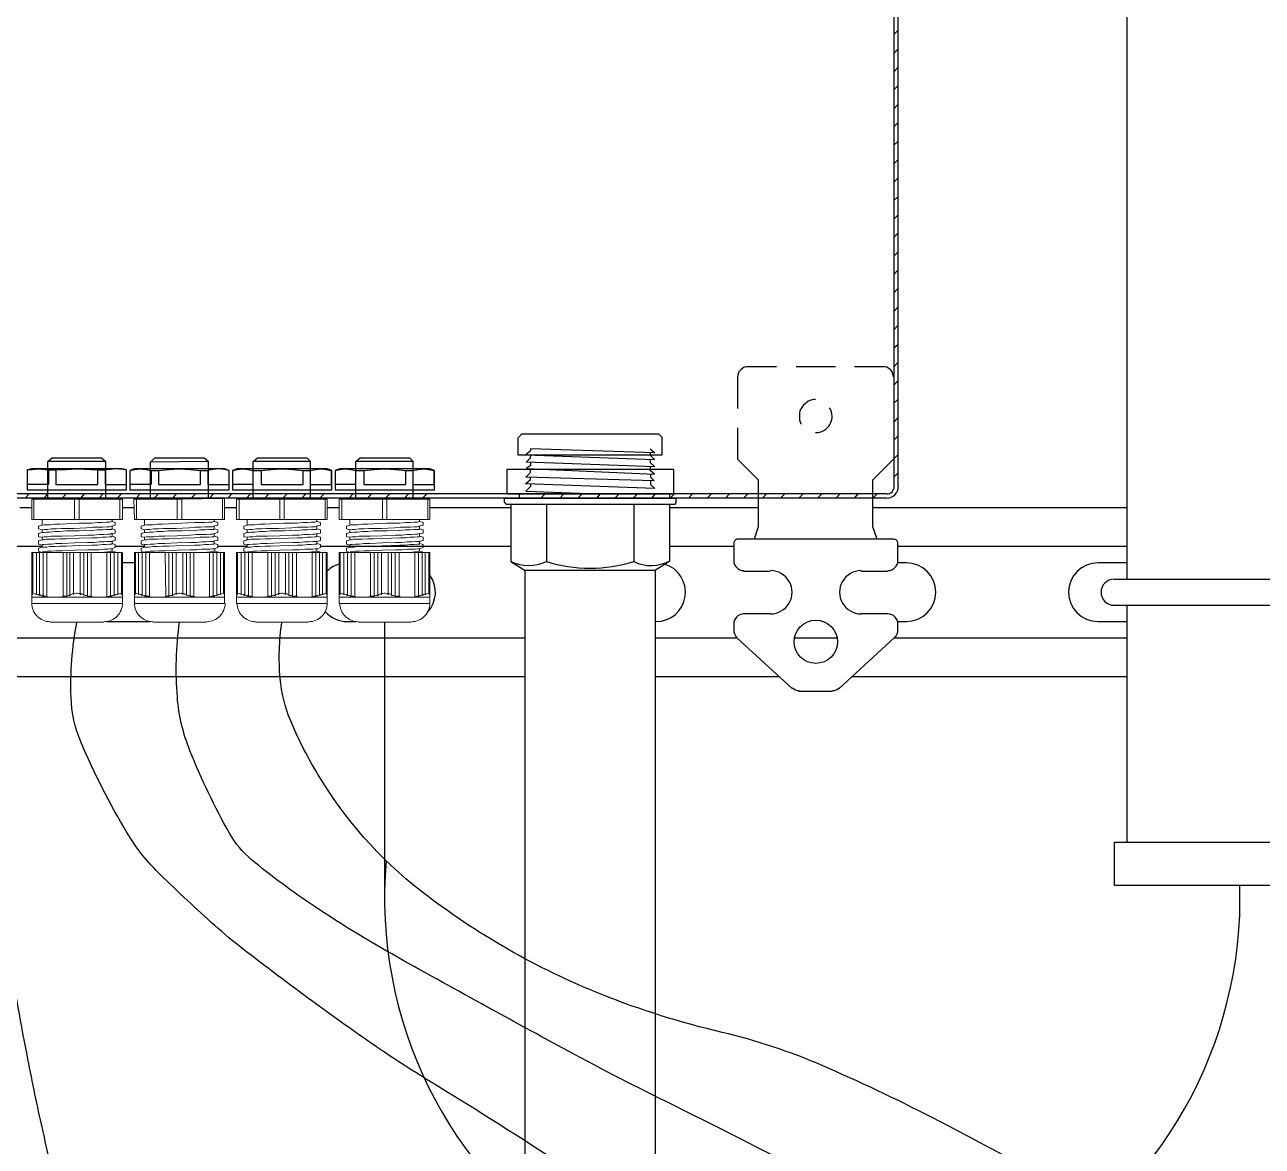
# Model space of a CAD drawing. Header units: feet. Extents: x -4 to 2246, y -9 to 1440.
# Drawn here: x 2197.741 to 2199.296, y 1385.24 to 1386.648 of the extents above; entities that cross this region are included whole.
import ezdxf

# ---------------------------------------------------------------- set-up
doc = ezdxf.new("R2010")
doc.units = ezdxf.units.FT
doc.header["$MEASUREMENT"] = 0
for name, color, linetype in [('E-CABL-24V', 1, '24V'), ('E-COND-PVC', 4, 'Continuous'), ('E-COND-RGS', 4, 'Continuous'), ('E-DETL', 7, 'Continuous'), ('E-EQPM-CAB', 5, 'Continuous'), ('E-EQPM-HRDW', 230, 'Continuous')]:
    doc.layers.add(name, color=color, linetype=linetype)
doc.styles.get("Standard").update_dxf_attribs({"font": 'arial.ttf'})
doc.linetypes.add('24V', pattern='A,1,-0.2,["24V",Standard,S=0.1,R=0,X=-0.125,Y=-0.05],-0.2', length=1.4)

msp = doc.modelspace()

# ---------------------------------------------------------------- linework, layer by layer
at = {"layer": 'E-CABL-24V'}
for points in [[(2197.87664, 1383.985669, 0.00228532), (2197.882949, 1384.165607, 0.00406877), (2197.885209, 1384.266712, 0.00058393), (2197.888674, 1384.532516, 0.00610132), (2197.888666, 1384.557958, 0.02865527), (2197.882157, 1384.651007, 0.01801068), (2197.858065, 1384.797368, 0.01893845), (2197.829721, 1384.914701, -0.02402838), (2197.808318, 1385.007421, -0.01026701), (2197.793432, 1385.100685, 0.01293568), (2197.781221, 1385.174649, 0.00826572), (2197.763011, 1385.261788, -0.00679718), (2197.7448, 1385.348926, -0.00639967), (2197.721149, 1385.479181, -0.01479183), (2197.713312, 1385.535929, -0.00636851), (2197.711055, 1385.559625, 0.00131608), (2197.701298, 1385.67439, 0.00454663), (2197.692773, 1385.762421, 0.00294887), (2197.677595, 1385.897934)], [(2198.822732, 1383.985669, 0.00902614), (2198.833391, 1384.179584, 0.01333909), (2198.834729, 1384.311005, 0.00458034), (2198.829329, 1384.52143, 0.00874265), (2198.823564, 1384.631566, 0.0804717), (2198.767952, 1384.868672, 0.10651907), (2198.663072, 1385.020921, 0.02262789), (2198.539549, 1385.127112, 0.02203508), (2198.403486, 1385.22441, 0.00725151), (2198.251357, 1385.320257, -0.01438425), (2198.17535, 1385.369673, -0.00703619), (2198.101691, 1385.422183, -0.00591788), (2198.015761, 1385.486863, -0.01867445), (2197.97953, 1385.517034, -0.0094372), (2197.911322, 1385.580656, -0.06552537), (2197.869251, 1385.633713, -0.03456221), (2197.811237, 1385.747787, -0.09235112), (2197.798985, 1385.803304, -0.05501749), (2197.806278, 1385.897934)], [(2199.150838, 1383.985669, 0.00843453), (2199.160211, 1384.167628, 0.01268049), (2199.16133, 1384.288826, 0.00467338), (2199.156061, 1384.495671, 0.00849255), (2199.150165, 1384.609386, 0.0807234), (2199.098598, 1384.829743, 0.09102066), (2198.989673, 1384.998742, 0.03799067), (2198.857306, 1385.119796, 0.04497931), (2198.730087, 1385.202231, 0.00665601), (2198.545974, 1385.296156, -0.00941662), (2198.416199, 1385.363267, -0.00158147), (2198.328446, 1385.411122, -0.0012326), (2198.216202, 1385.473154, -0.01981023), (2198.104475, 1385.541188, -0.02628995), (2198.025338, 1385.600004, -0.09172647), (2197.998603, 1385.631995, -0.03272253), (2197.948371, 1385.736575, -0.07550586), (2197.932558, 1385.803618, -0.05497469), (2197.935287, 1385.897934)], [(2199.477439, 1383.985669, 0.0084246), (2199.486652, 1384.155568, 0.01290501), (2199.487931, 1384.266646, 0.00513104), (2199.482958, 1384.469165, 0.00879406), (2199.476766, 1384.587207, 0.08041995), (2199.424978, 1384.807906, 0.09102066), (2199.316274, 1384.976563, 0.03799067), (2199.198649, 1385.084135, 0.03533871), (2199.056688, 1385.180051, 0.012382), (2198.880363, 1385.2761, 0.016343), (2198.7428, 1385.341088, 0.04464278), (2198.617048, 1385.382681, -0.03729221), (2198.465885, 1385.43023, -0.0703569), (2198.239009, 1385.560066, -0.09380425), (2198.108722, 1385.70758, -0.01642704), (2198.089368, 1385.742711, -0.01916969), (2198.074964, 1385.773922, -0.07655166), (2198.061756, 1385.82761, -0.06002093), (2198.06397, 1385.897934)]]:
    msp.add_lwpolyline(points, format="xyb", dxfattribs=at)
msp.add_lwpolyline([(2198.19298, 1385.897934), (2198.19298, 1385.551395)], dxfattribs=at)
msp.add_arc((2198.730447, 1385.551395), 0.537467, 174.995539, 1.691058, dxfattribs=at)
at = {"layer": 'E-COND-PVC', "color": 111}
for points in [[(2198.369144, 1385.963245), (2198.369144, 1383.328344)], [(2198.532854, 1385.963254), (2198.532854, 1383.328344)]]:
    msp.add_lwpolyline(points, dxfattribs=at)
at = {"layer": 'E-COND-RGS'}
for points in [[(2199.125983, 1385.951961), (2199.125983, 1389.250553)], [(2199.125983, 1385.621518), (2199.125983, 1385.919218)]]:
    msp.add_lwpolyline(points, dxfattribs=at)
msp.add_lwpolyline([(2199.110267, 1385.621518), (2199.436378, 1385.621518), (2199.436378, 1385.567256), (2199.110267, 1385.567256)], close=True, dxfattribs=at)
at = {"layer": 'E-DETL', "ltscale": 0.05}
for points in [[(2198.541437, 1386.107602), (2198.360981, 1386.107602), (2198.360981, 1386.129573), (2198.365296, 1386.134644), (2198.537319, 1386.134644), (2198.541211, 1386.130262), (2198.541437, 1386.107602)], [(2198.526857, 1386.115866), (2198.532724, 1386.11066), (2198.376234, 1386.115612), (2198.376155, 1386.113126), (2198.370491, 1386.108279), (2198.532223, 1386.102493), (2198.527083, 1386.107373), (2198.527193, 1386.110835)], [(2198.526901, 1386.102683), (2198.526826, 1386.098705), (2198.532544, 1386.093183), (2198.370685, 1386.098854), (2198.376447, 1386.104288), (2198.376582, 1386.108061)], [(2198.376252, 1386.098659), (2198.376156, 1386.094834), (2198.371335, 1386.090847), (2198.532209, 1386.083941), (2198.526768, 1386.088505), (2198.526938, 1386.09338)], [(2198.556553, 1386.059126), (2198.556553, 1386.089785), (2198.346705, 1386.089785), (2198.346705, 1386.059033), (2198.556553, 1386.059126)], [(2198.527072, 1386.075679), (2198.527069, 1386.070767), (2198.532551, 1386.066084), (2198.370232, 1386.071862), (2198.376123, 1386.077135), (2198.37621, 1386.080105)], [(2198.527119, 1386.084159), (2198.52709, 1386.080037), (2198.531859, 1386.075538), (2198.370371, 1386.080277), (2198.376174, 1386.086162), (2198.376178, 1386.090639)], [(2198.376301, 1386.071646), (2198.376302, 1386.068203), (2198.370309, 1386.062498), (2198.460845, 1386.059083)], [(2198.345584, 1386.046024), (2198.343782, 1386.04859), (2198.343782, 1386.053442)], [(2198.559496, 1386.053416), (2198.343782, 1386.053416)], [(2198.345584, 1386.046024), (2198.557916, 1386.046024)], [(2198.351431, 1386.046024), (2198.351431, 1385.974135)], [(2198.361922, 1386.05904), (2198.361921, 1386.05344)], [(2198.396247, 1386.046024), (2198.396247, 1385.974218)], [(2198.505986, 1386.046024), (2198.505986, 1385.974173)], [(2198.532359, 1385.962941), (2198.551253, 1385.974909), (2198.551253, 1386.046024)], [(2198.55118, 1386.059132), (2198.551179, 1386.053417)], [(2198.557916, 1386.046024), (2198.559495, 1386.047929), (2198.559496, 1386.053416)], [(2198.351431, 1385.974135), (2198.369639, 1385.962941)]]:
    msp.add_lwpolyline(points, dxfattribs=at)
at = {"layer": 'E-DETL'}
msp.add_lwpolyline([(2198.532359, 1385.962941), (2198.369639, 1385.962941)], dxfattribs=at)
at = {"layer": 'E-DETL', "ltscale": 0.05}
for centre, radius, start, end in [((2198.37375, 1386.02243), 0.053202, 245.196565, 295.015158), ((2198.451189, 1386.150079), 0.184243, 252.650406, 287.302669), ((2198.527898, 1386.01895), 0.049851, 243.925719, 297.937642)]:
    msp.add_arc(centre, radius, start, end, dxfattribs=at)
at = {"layer": 'E-EQPM-CAB', "lineweight": 25}
msp.add_line((2198.83279, 1386.002059), (2198.636328, 1386.002059), dxfattribs=at)
for points in [[(2198.83279, 1389.133658), (2198.83279, 1386.068201)], [(2198.838029, 1389.133658), (2198.838029, 1386.068201)], [(2198.83279, 1386.635975), (2198.838029, 1386.641214)], [(2198.83279, 1386.6124), (2198.838029, 1386.617639)], [(2198.83279, 1386.589479), (2198.838029, 1386.594718)], [(2198.83279, 1386.566559), (2198.838029, 1386.571798)], [(2198.83279, 1386.542984), (2198.838029, 1386.548222)], [(2198.83279, 1386.520063), (2198.838029, 1386.525302)], [(2198.83279, 1386.497142), (2198.838029, 1386.501727)], [(2198.83279, 1386.473567), (2198.838029, 1386.478806)], [(2198.83279, 1386.450647), (2198.838029, 1386.455886)], [(2198.83279, 1386.427726), (2198.838029, 1386.43231)], [(2198.83279, 1386.404151), (2198.838029, 1386.40939)], [(2198.83279, 1386.38123), (2198.838029, 1386.386469)], [(2198.83279, 1386.357655), (2198.838029, 1386.362894)], [(2198.83279, 1386.334734), (2198.838029, 1386.339973)], [(2198.83279, 1386.311814), (2198.838029, 1386.317053)], [(2198.83279, 1386.288238), (2198.838029, 1386.293477)], [(2198.83279, 1386.265318), (2198.838029, 1386.270557)], [(2198.83279, 1386.242397), (2198.838029, 1386.246981)], [(2198.685444, 1386.218822), (2198.647461, 1386.218822), (2198.644841, 1386.218167), (2198.640912, 1386.215547), (2198.639602, 1386.214238), (2198.638293, 1386.212273), (2198.636983, 1386.208344), (2198.636328, 1386.205724), (2198.636328, 1386.166432)], [(2198.759444, 1386.218822), (2198.710329, 1386.218822)], [(2198.83279, 1386.205724), (2198.832135, 1386.208344), (2198.830825, 1386.212273), (2198.829515, 1386.214238), (2198.828206, 1386.215547), (2198.824276, 1386.218167), (2198.821657, 1386.218822), (2198.783674, 1386.218822)], [(2198.83279, 1386.218822), (2198.838029, 1386.224061)], [(2198.83279, 1386.195901), (2198.838029, 1386.20114)], [(2198.734559, 1386.177565), (2198.732594, 1386.177565), (2198.728665, 1386.17691), (2198.725391, 1386.1756), (2198.718842, 1386.170361), (2198.714913, 1386.163812), (2198.714258, 1386.159883), (2198.714258, 1386.152025), (2198.715568, 1386.148096), (2198.716877, 1386.146786)], [(2198.83279, 1386.172981), (2198.838029, 1386.177565)], [(2198.83279, 1386.149405), (2198.838029, 1386.154644)], [(2198.636328, 1386.142202), (2198.636328, 1386.102909), (2198.662523, 1386.076714)], [(2198.83279, 1386.126485), (2198.838029, 1386.131724)], [(2198.806595, 1386.076714), (2198.838029, 1386.108148)], [(2197.769932, 1386.053794), (2197.769932, 1386.099635)], [(2197.842623, 1386.053794), (2197.842623, 1386.099635)], [(2197.898942, 1386.053794), (2197.898942, 1386.09898)], [(2197.971633, 1386.053794), (2197.971633, 1386.099635)], [(2198.027952, 1386.053794), (2198.027952, 1386.099635)], [(2198.099988, 1386.053794), (2198.099988, 1386.099635)], [(2198.156962, 1386.053794), (2198.156962, 1386.099635)], [(2198.228998, 1386.053794), (2198.228998, 1386.099635)], [(2197.862924, 1386.090467), (2197.749631, 1386.090467), (2197.743737, 1386.089157), (2197.743737, 1386.064272), (2197.868818, 1386.064272), (2197.868818, 1386.089157), (2197.862924, 1386.090467)], [(2197.743737, 1386.089157), (2197.750286, 1386.089812), (2197.75749, 1386.090467), (2197.770587, 1386.089157), (2197.779755, 1386.089157), (2197.779755, 1386.070821), (2197.8328, 1386.070821), (2197.8328, 1386.089157), (2197.841968, 1386.089157), (2197.841968, 1386.070821), (2197.868818, 1386.070821)], [(2197.770587, 1386.089157), (2197.770587, 1386.070821), (2197.743737, 1386.070821)], [(2197.779755, 1386.089157), (2197.792853, 1386.089812), (2197.806605, 1386.090467), (2197.8328, 1386.089157)], [(2197.868818, 1386.089157), (2197.85572, 1386.090467), (2197.848517, 1386.089812), (2197.841968, 1386.089157)], [(2197.991934, 1386.090467), (2197.878641, 1386.090467), (2197.872747, 1386.088502), (2197.872747, 1386.064272), (2197.997828, 1386.064272), (2197.997828, 1386.088502), (2197.991934, 1386.090467)], [(2197.872747, 1386.088502), (2197.879296, 1386.089812), (2197.885845, 1386.090467), (2197.893048, 1386.089812), (2197.899597, 1386.088502), (2197.908765, 1386.088502), (2197.908765, 1386.070821), (2197.96181, 1386.070821), (2197.96181, 1386.088502), (2197.970978, 1386.088502), (2197.970978, 1386.070821), (2197.997828, 1386.070821)], [(2197.899597, 1386.088502), (2197.899597, 1386.070821), (2197.872747, 1386.070821)], [(2197.908765, 1386.088502), (2197.921863, 1386.089812), (2197.93496, 1386.090467), (2197.948712, 1386.089812), (2197.96181, 1386.088502)], [(2197.997828, 1386.088502), (2197.991279, 1386.089812), (2197.984075, 1386.090467), (2197.977527, 1386.089812), (2197.970978, 1386.088502)], [(2198.120944, 1386.090467), (2198.007651, 1386.090467), (2198.001757, 1386.088502), (2198.001757, 1386.064272), (2198.126838, 1386.064272), (2198.126838, 1386.088502), (2198.120944, 1386.090467)], [(2198.001757, 1386.088502), (2198.008306, 1386.089812), (2198.014854, 1386.090467), (2198.021403, 1386.089812), (2198.027952, 1386.088502), (2198.037775, 1386.088502), (2198.037775, 1386.070821), (2198.09082, 1386.070821), (2198.09082, 1386.088502), (2198.099988, 1386.088502)], [(2198.037775, 1386.088502), (2198.050872, 1386.089812), (2198.06397, 1386.090467), (2198.077722, 1386.089812), (2198.09082, 1386.088502)], [(2198.099988, 1386.088502), (2198.106536, 1386.089812), (2198.113085, 1386.090467), (2198.119634, 1386.089812), (2198.126183, 1386.088502)], [(2198.099988, 1386.070821), (2198.126183, 1386.070821), (2198.126183, 1386.088502), (2198.126838, 1386.088502)], [(2198.249953, 1386.090467), (2198.136661, 1386.090467), (2198.130767, 1386.088502), (2198.130767, 1386.064272), (2198.255847, 1386.064272), (2198.255847, 1386.088502), (2198.249953, 1386.090467)], [(2198.130767, 1386.088502), (2198.137315, 1386.089812), (2198.143864, 1386.090467), (2198.150413, 1386.089812), (2198.156962, 1386.088502), (2198.166785, 1386.088502), (2198.166785, 1386.070821), (2198.219829, 1386.070821), (2198.219829, 1386.088502), (2198.228998, 1386.088502)], [(2198.166785, 1386.088502), (2198.179882, 1386.089812), (2198.19298, 1386.090467), (2198.206732, 1386.089812), (2198.219829, 1386.088502)], [(2198.228998, 1386.088502), (2198.235546, 1386.089812), (2198.242095, 1386.090467), (2198.248644, 1386.089812), (2198.255192, 1386.088502)], [(2198.228998, 1386.070821), (2198.255192, 1386.070821), (2198.255192, 1386.088502), (2198.255847, 1386.088502)], [(2198.662523, 1386.076714), (2198.662523, 1386.017776), (2198.657284, 1386.002059)], [(2198.811834, 1386.002059), (2198.806595, 1386.017776), (2198.806595, 1386.076714)], [(2198.83279, 1386.079989), (2198.838029, 1386.085228)], [(2198.027952, 1386.070821), (2198.001757, 1386.070821)], [(2198.156962, 1386.070821), (2198.130767, 1386.070821)], [(2198.823622, 1386.059033), (2196.274204, 1386.059033)], [(2198.823622, 1386.053794), (2196.274204, 1386.053794)], [(2197.741118, 1386.053794), (2197.746357, 1386.059033)], [(2197.764693, 1386.053794), (2197.769932, 1386.059033)], [(2197.787614, 1386.053794), (2197.792853, 1386.059033)], [(2197.811189, 1386.053794), (2197.815773, 1386.059033)], [(2197.83411, 1386.053794), (2197.839349, 1386.059033)], [(2197.85703, 1386.053794), (2197.862269, 1386.059033)], [(2197.880606, 1386.053794), (2197.885845, 1386.059033)], [(2197.903526, 1386.053794), (2197.908765, 1386.059033)], [(2197.926447, 1386.053794), (2197.931686, 1386.059033)], [(2197.950022, 1386.053794), (2197.955261, 1386.059033)], [(2197.972943, 1386.053794), (2197.978182, 1386.059033)], [(2197.995863, 1386.053794), (2198.001102, 1386.059033)], [(2198.019438, 1386.053794), (2198.024677, 1386.059033)], [(2198.042359, 1386.053794), (2198.047598, 1386.059033)], [(2198.06528, 1386.053794), (2198.070519, 1386.059033)], [(2198.088855, 1386.053794), (2198.094094, 1386.059033)], [(2198.111775, 1386.053794), (2198.117014, 1386.059033)], [(2198.148448, 1386.053794), (2198.153687, 1386.059033)], [(2198.171369, 1386.053794), (2198.176608, 1386.059033)], [(2198.194289, 1386.053794), (2198.199528, 1386.059033)], [(2198.217865, 1386.053794), (2198.223104, 1386.059033)], [(2198.240785, 1386.053794), (2198.246024, 1386.059033)], [(2198.389441, 1386.053794), (2198.39468, 1386.059033)], [(2198.413017, 1386.053794), (2198.418256, 1386.059033)], [(2198.435937, 1386.053794), (2198.441176, 1386.059033)], [(2198.459513, 1386.053794), (2198.464097, 1386.059033)], [(2198.482433, 1386.053794), (2198.487672, 1386.059033)], [(2198.505354, 1386.053794), (2198.510593, 1386.059033)], [(2198.528929, 1386.053794), (2198.533513, 1386.059033)], [(2198.55185, 1386.053794), (2198.557089, 1386.059033)], [(2198.57477, 1386.053794), (2198.580009, 1386.059033)], [(2198.598346, 1386.053794), (2198.603584, 1386.059033)], [(2198.621266, 1386.053794), (2198.626505, 1386.059033)], [(2198.644187, 1386.053794), (2198.649426, 1386.059033)], [(2198.667762, 1386.053794), (2198.673001, 1386.059033)], [(2198.690682, 1386.053794), (2198.695921, 1386.059033)], [(2198.713603, 1386.053794), (2198.718842, 1386.059033)], [(2198.737178, 1386.053794), (2198.742417, 1386.059033)], [(2198.760099, 1386.053794), (2198.765338, 1386.059033)], [(2198.783674, 1386.053794), (2198.788258, 1386.059033)], [(2198.806595, 1386.053794), (2198.811834, 1386.059033)], [(2198.631744, 1385.99682), (2198.631744, 1385.975209)], [(2198.838029, 1385.975209), (2198.838029, 1385.99682)], [(2198.644187, 1385.962112), (2198.677585, 1385.962112)], [(2198.791533, 1385.962112), (2198.824931, 1385.962112)], [(2198.677585, 1385.908412), (2198.644187, 1385.908412)], [(2198.824931, 1385.908412), (2198.791533, 1385.908412)], [(2198.631744, 1385.895315), (2198.631744, 1385.888111)], [(2198.838029, 1385.888111), (2198.838029, 1385.895315)], [(2198.635673, 1385.878288), (2198.70509, 1385.814766)], [(2198.764028, 1385.814766), (2198.833445, 1385.878288)], [(2198.713603, 1385.811491), (2198.755515, 1385.811491)]]:
    msp.add_lwpolyline(points, dxfattribs=at)
for points in [[(2197.842623, 1386.099635), (2197.769932, 1386.099635), (2197.775171, 1386.104219), (2197.837384, 1386.104219)], [(2197.971633, 1386.099635), (2197.898942, 1386.09898), (2197.904181, 1386.104219), (2197.966394, 1386.104219)], [(2198.099988, 1386.099635), (2198.027952, 1386.099635), (2198.033191, 1386.104219), (2198.095404, 1386.104219)], [(2198.228998, 1386.099635), (2198.156962, 1386.099635), (2198.162201, 1386.104219), (2198.224413, 1386.104219)]]:
    msp.add_lwpolyline(points, close=True, dxfattribs=at)
at = {"layer": 'E-EQPM-CAB', "lineweight": 0}
for points in [[(2197.863579, 1386.052484), (2197.749631, 1386.052484), (2197.749631, 1386.026944), (2197.863579, 1386.026944)], [(2197.860305, 1386.053794), (2197.752251, 1386.053794)], [(2197.752251, 1386.052484), (2197.752251, 1386.026944)], [(2197.803331, 1386.026944), (2197.803331, 1386.052484)], [(2197.809224, 1386.052484), (2197.809224, 1386.026944)], [(2197.860305, 1386.052484), (2197.860305, 1386.026944)], [(2197.863579, 1386.052484), (2197.863579, 1386.026944)], [(2197.938234, 1386.052484), (2197.877986, 1386.052484), (2197.878641, 1386.026944), (2197.991934, 1386.026944)], [(2197.989314, 1386.053794), (2197.88126, 1386.053794)], [(2197.88126, 1386.052484), (2197.88126, 1386.026944)], [(2197.93234, 1386.026944), (2197.93234, 1386.052484)], [(2197.938234, 1386.052484), (2197.989314, 1386.053139), (2197.989314, 1386.026944)], [(2197.938234, 1386.052484), (2197.938234, 1386.026944)], [(2197.989314, 1386.053139), (2197.991934, 1386.053139), (2197.991934, 1386.026944)], [(2198.120944, 1386.052484), (2198.006996, 1386.052484), (2198.006996, 1386.026944), (2198.120944, 1386.026944)], [(2198.118324, 1386.053794), (2198.01027, 1386.053794)], [(2198.01027, 1386.052484), (2198.01027, 1386.026944)], [(2198.06135, 1386.026944), (2198.06135, 1386.052484)], [(2198.066589, 1386.052484), (2198.066589, 1386.026944)], [(2198.118324, 1386.052484), (2198.118324, 1386.026944)], [(2198.120944, 1386.052484), (2198.120944, 1386.026944)], [(2198.249953, 1386.052484), (2198.136006, 1386.052484), (2198.136006, 1386.026944), (2198.249953, 1386.026944)], [(2198.247334, 1386.053794), (2198.13928, 1386.053794)], [(2198.13928, 1386.052484), (2198.13928, 1386.026944)], [(2198.19036, 1386.026944), (2198.19036, 1386.052484)], [(2198.195599, 1386.052484), (2198.195599, 1386.026944)], [(2198.247334, 1386.052484), (2198.247334, 1386.026944)], [(2198.249953, 1386.052484), (2198.249953, 1386.026944)], [(2197.762729, 1386.026944), (2197.762729, 1386.019741), (2197.758144, 1386.018431), (2197.758144, 1386.015157), (2197.762729, 1386.013847), (2197.762729, 1386.010572), (2197.764693, 1386.010572), (2197.767968, 1386.011227), (2197.772552, 1386.011227), (2197.778445, 1386.011882), (2197.784994, 1386.011882), (2197.792853, 1386.012537), (2197.809224, 1386.012537), (2197.824941, 1386.013192), (2197.832145, 1386.013847), (2197.838694, 1386.013847), (2197.843278, 1386.014502), (2197.849827, 1386.014502), (2197.850481, 1386.015157)], [(2197.762729, 1386.019741), (2197.764693, 1386.020395), (2197.772552, 1386.020395), (2197.778445, 1386.02105), (2197.784994, 1386.02105), (2197.792853, 1386.021705), (2197.809224, 1386.02236), (2197.824941, 1386.02236), (2197.832145, 1386.023015), (2197.838694, 1386.023015), (2197.843278, 1386.02367), (2197.847207, 1386.02367), (2197.849827, 1386.024325), (2197.850481, 1386.024325), (2197.850481, 1386.026944)], [(2197.762729, 1386.013847), (2197.763383, 1386.013847), (2197.765348, 1386.014502), (2197.769277, 1386.014502), (2197.773861, 1386.015157), (2197.779755, 1386.015157), (2197.786959, 1386.015811), (2197.802676, 1386.015811), (2197.818393, 1386.016466), (2197.826251, 1386.017121), (2197.838694, 1386.017121), (2197.843933, 1386.017776), (2197.847207, 1386.017776), (2197.849827, 1386.018431), (2197.854411, 1386.019741), (2197.854411, 1386.023015), (2197.853101, 1386.02367), (2197.850481, 1386.024325)], [(2197.762729, 1386.004679), (2197.763383, 1386.004679), (2197.765348, 1386.005333), (2197.769277, 1386.005333), (2197.774516, 1386.005988), (2197.787614, 1386.005988), (2197.803331, 1386.006643), (2197.819702, 1386.007298), (2197.827561, 1386.007298), (2197.83411, 1386.007953), (2197.840003, 1386.007953), (2197.845242, 1386.008608), (2197.848517, 1386.008608), (2197.849827, 1386.009263), (2197.854411, 1386.009918), (2197.854411, 1386.013847), (2197.850481, 1386.015157), (2197.850481, 1386.018431)], [(2197.978836, 1386.026944), (2197.978836, 1386.024325), (2197.978182, 1386.024325), (2197.976217, 1386.02367), (2197.972288, 1386.02367), (2197.967049, 1386.023015), (2197.953951, 1386.023015), (2197.938234, 1386.02236), (2197.921863, 1386.021705), (2197.914004, 1386.02105), (2197.907455, 1386.02105), (2197.901561, 1386.020395), (2197.893703, 1386.020395), (2197.891738, 1386.019741), (2197.887154, 1386.018431), (2197.887154, 1386.015157), (2197.891084, 1386.013847), (2197.891084, 1386.010572)], [(2197.978836, 1386.015157), (2197.978182, 1386.014502), (2197.972288, 1386.014502), (2197.967049, 1386.013847), (2197.961155, 1386.013847), (2197.953951, 1386.013192), (2197.938234, 1386.012537), (2197.921863, 1386.012537), (2197.914004, 1386.011882), (2197.907455, 1386.011882), (2197.901561, 1386.011227), (2197.896977, 1386.011227), (2197.893703, 1386.010572), (2197.891738, 1386.010572), (2197.887154, 1386.009263), (2197.887154, 1386.005333), (2197.891084, 1386.004679), (2197.891084, 1386.001404)], [(2197.891084, 1386.026944), (2197.891084, 1386.019741)], [(2197.891084, 1386.013847), (2197.891738, 1386.013847), (2197.894358, 1386.014502), (2197.897632, 1386.014502), (2197.902871, 1386.015157), (2197.908765, 1386.015157), (2197.915314, 1386.015811), (2197.931031, 1386.015811), (2197.947403, 1386.016466), (2197.954606, 1386.017121), (2197.96181, 1386.017121), (2197.967704, 1386.017776), (2197.976217, 1386.017776), (2197.978182, 1386.018431), (2197.98342, 1386.019741), (2197.98342, 1386.023015), (2197.982111, 1386.02367), (2197.978836, 1386.024325)], [(2197.978836, 1386.009263), (2197.98342, 1386.010572), (2197.98342, 1386.013847), (2197.978836, 1386.015157), (2197.978836, 1386.018431)], [(2198.107846, 1386.026944), (2198.107846, 1386.024325), (2198.107191, 1386.024325), (2198.105227, 1386.02367), (2198.101297, 1386.02367), (2198.096059, 1386.023015), (2198.090165, 1386.023015), (2198.082961, 1386.02236), (2198.066589, 1386.02236), (2198.050217, 1386.021705), (2198.043014, 1386.02105), (2198.03581, 1386.02105), (2198.029916, 1386.020395), (2198.022058, 1386.020395), (2198.020748, 1386.019741), (2198.016164, 1386.018431), (2198.016164, 1386.015157), (2198.020093, 1386.013847), (2198.020093, 1386.010572)], [(2198.107846, 1386.015157), (2198.107191, 1386.014502), (2198.101297, 1386.014502), (2198.096059, 1386.013847), (2198.090165, 1386.013847), (2198.082961, 1386.013192), (2198.066589, 1386.012537), (2198.050217, 1386.012537), (2198.043014, 1386.011882), (2198.03581, 1386.011882), (2198.029916, 1386.011227), (2198.025332, 1386.011227), (2198.022058, 1386.010572), (2198.020748, 1386.010572), (2198.016164, 1386.009263), (2198.016164, 1386.005333), (2198.020093, 1386.004679), (2198.020093, 1386.001404)], [(2198.020093, 1386.026944), (2198.020093, 1386.019741)], [(2198.020093, 1386.013847), (2198.020748, 1386.013847), (2198.023368, 1386.014502), (2198.026642, 1386.014502), (2198.031881, 1386.015157), (2198.037775, 1386.015157), (2198.044324, 1386.015811), (2198.060041, 1386.015811), (2198.076412, 1386.016466), (2198.083616, 1386.017121), (2198.096713, 1386.017121), (2198.101297, 1386.017776), (2198.105227, 1386.017776), (2198.107191, 1386.018431), (2198.11243, 1386.019741), (2198.11243, 1386.023015), (2198.111121, 1386.02367), (2198.107846, 1386.024325)], [(2198.107846, 1386.009263), (2198.11243, 1386.009918), (2198.11243, 1386.013847), (2198.107846, 1386.015157), (2198.107846, 1386.018431)], [(2198.236856, 1386.026944), (2198.236856, 1386.024325), (2198.236201, 1386.024325), (2198.234237, 1386.02367), (2198.230307, 1386.02367), (2198.225068, 1386.023015), (2198.219174, 1386.023015), (2198.211971, 1386.02236), (2198.195599, 1386.02236), (2198.179227, 1386.021705), (2198.172024, 1386.02105), (2198.16482, 1386.02105), (2198.158926, 1386.020395), (2198.151068, 1386.020395), (2198.149758, 1386.019741), (2198.145174, 1386.018431), (2198.145174, 1386.015157), (2198.149103, 1386.013847), (2198.149103, 1386.010572)], [(2198.236856, 1386.015157), (2198.236201, 1386.014502), (2198.230307, 1386.014502), (2198.225068, 1386.013847), (2198.219174, 1386.013847), (2198.211971, 1386.013192), (2198.195599, 1386.012537), (2198.179227, 1386.012537), (2198.172024, 1386.011882), (2198.16482, 1386.011882), (2198.158926, 1386.011227), (2198.154342, 1386.011227), (2198.151068, 1386.010572), (2198.149758, 1386.010572), (2198.145174, 1386.009263), (2198.145174, 1386.005333), (2198.149103, 1386.004679), (2198.149103, 1386.001404)], [(2198.149103, 1386.026944), (2198.149103, 1386.019741)], [(2198.149103, 1386.013847), (2198.149758, 1386.013847), (2198.152378, 1386.014502), (2198.155652, 1386.014502), (2198.160891, 1386.015157), (2198.166785, 1386.015157), (2198.173333, 1386.015811), (2198.18905, 1386.015811), (2198.205422, 1386.016466), (2198.212626, 1386.017121), (2198.225723, 1386.017121), (2198.230307, 1386.017776), (2198.234237, 1386.017776), (2198.236201, 1386.018431), (2198.24144, 1386.019741), (2198.24144, 1386.023015), (2198.24013, 1386.02367), (2198.236856, 1386.024325)], [(2198.236856, 1386.009263), (2198.24144, 1386.009918), (2198.24144, 1386.013847), (2198.236856, 1386.015157), (2198.236856, 1386.018431)], [(2197.762729, 1386.010572), (2197.758144, 1386.009263), (2197.758144, 1386.005333), (2197.762729, 1386.004679), (2197.762729, 1386.001404), (2197.764693, 1386.001404), (2197.767968, 1386.002059), (2197.778445, 1386.002059), (2197.784994, 1386.002714), (2197.792853, 1386.002714), (2197.809224, 1386.003369), (2197.824941, 1386.004024), (2197.832145, 1386.004024), (2197.838694, 1386.004679), (2197.843278, 1386.004679), (2197.847207, 1386.005333), (2197.849827, 1386.005333), (2197.850481, 1386.005988)], [(2197.762729, 1386.001404), (2197.758144, 1386.000094), (2197.758144, 1385.996165), (2197.762729, 1385.994855)], [(2197.850481, 1385.99682), (2197.854411, 1385.99551), (2197.854411, 1385.991581), (2197.849827, 1385.990271), (2197.847862, 1385.990271), (2197.845242, 1385.989616), (2197.840003, 1385.989616), (2197.83411, 1385.988962), (2197.819702, 1385.988962), (2197.803331, 1385.988307), (2197.787614, 1385.987652), (2197.78041, 1385.987652), (2197.774516, 1385.986997), (2197.769277, 1385.986997), (2197.765348, 1385.986342), (2197.763383, 1385.986342), (2197.762729, 1385.985687), (2197.758144, 1385.986997), (2197.758144, 1385.990926), (2197.762729, 1385.992236), (2197.767968, 1385.992236), (2197.772552, 1385.992891), (2197.778445, 1385.992891), (2197.784994, 1385.993546), (2197.792853, 1385.993546), (2197.809224, 1385.994201), (2197.824941, 1385.994855), (2197.832145, 1385.994855), (2197.838694, 1385.99551), (2197.843278, 1385.99551), (2197.847207, 1385.996165), (2197.850481, 1385.996165), (2197.850481, 1386.000094)], [(2197.762729, 1385.991581), (2197.762729, 1385.99551), (2197.765348, 1385.99551), (2197.769277, 1385.996165), (2197.774516, 1385.996165), (2197.78041, 1385.99682), (2197.787614, 1385.99682), (2197.803331, 1385.997475), (2197.819702, 1385.99813), (2197.827561, 1385.99813), (2197.83411, 1385.998785), (2197.840003, 1385.998785), (2197.844588, 1385.99944), (2197.849827, 1385.99944), (2197.854411, 1386.000749), (2197.854411, 1386.004679), (2197.850481, 1386.005988), (2197.850481, 1386.009263)], [(2197.891084, 1386.004679), (2197.891738, 1386.004679), (2197.894358, 1386.005333), (2197.902871, 1386.005333), (2197.90942, 1386.005988), (2197.916624, 1386.005988), (2197.93234, 1386.006643), (2197.948712, 1386.007298), (2197.956571, 1386.007953), (2197.969013, 1386.007953), (2197.973597, 1386.008608), (2197.976872, 1386.008608), (2197.978836, 1386.009263), (2197.978836, 1386.005988), (2197.98342, 1386.004679), (2197.98342, 1386.000749), (2197.978836, 1386.000094), (2197.978836, 1385.996165), (2197.976217, 1385.996165), (2197.972288, 1385.99551), (2197.967049, 1385.99551), (2197.961155, 1385.994855), (2197.953951, 1385.994855), (2197.938234, 1385.994201), (2197.921863, 1385.993546), (2197.914004, 1385.993546), (2197.907455, 1385.992891), (2197.901561, 1385.992891), (2197.896977, 1385.992236), (2197.891738, 1385.992236), (2197.887154, 1385.990926), (2197.887154, 1385.986997), (2197.891084, 1385.985687)], [(2197.978836, 1386.005988), (2197.978182, 1386.005333), (2197.976217, 1386.005333), (2197.972288, 1386.004679), (2197.961155, 1386.004679), (2197.953951, 1386.004024), (2197.938234, 1386.003369), (2197.921863, 1386.002714), (2197.914004, 1386.002714), (2197.907455, 1386.002059), (2197.896977, 1386.002059), (2197.893703, 1386.001404), (2197.891738, 1386.001404), (2197.887154, 1386.000094), (2197.887154, 1385.996165), (2197.891084, 1385.994855)], [(2197.978836, 1385.99944), (2197.973597, 1385.99944), (2197.969013, 1385.998785), (2197.963119, 1385.998785), (2197.956571, 1385.99813), (2197.948712, 1385.99813), (2197.93234, 1385.997475), (2197.916624, 1385.99682), (2197.90942, 1385.99682), (2197.902871, 1385.996165), (2197.898287, 1385.996165), (2197.894358, 1385.99551), (2197.891084, 1385.99551), (2197.891084, 1385.991581)], [(2198.107846, 1386.005988), (2198.107191, 1386.005333), (2198.105227, 1386.005333), (2198.101297, 1386.004679), (2198.096059, 1386.004679), (2198.090165, 1386.004024), (2198.082961, 1386.004024), (2198.050217, 1386.002714), (2198.043014, 1386.002714), (2198.03581, 1386.002059), (2198.025332, 1386.002059), (2198.022058, 1386.001404), (2198.020748, 1386.001404), (2198.016164, 1386.000094), (2198.016164, 1385.996165), (2198.020093, 1385.994855)], [(2198.107846, 1386.000094), (2198.107846, 1385.996165), (2198.105227, 1385.996165), (2198.101297, 1385.99551), (2198.096059, 1385.99551), (2198.090165, 1385.994855), (2198.082961, 1385.994855), (2198.050217, 1385.993546), (2198.043014, 1385.993546), (2198.03581, 1385.992891), (2198.029916, 1385.992891), (2198.025332, 1385.992236), (2198.020748, 1385.992236), (2198.016164, 1385.990926), (2198.016164, 1385.986997), (2198.020093, 1385.985687), (2198.020748, 1385.986342), (2198.023368, 1385.986342), (2198.027297, 1385.986997), (2198.031881, 1385.986997), (2198.03843, 1385.987652), (2198.045633, 1385.987652), (2198.06135, 1385.988307), (2198.077722, 1385.988962), (2198.085581, 1385.988962), (2198.092129, 1385.989616), (2198.102607, 1385.989616), (2198.105882, 1385.990271), (2198.107846, 1385.990271)], [(2198.020093, 1385.991581), (2198.020093, 1385.99551), (2198.023368, 1385.99551), (2198.027297, 1385.996165), (2198.031881, 1385.996165), (2198.03843, 1385.99682), (2198.045633, 1385.99682), (2198.06135, 1385.997475), (2198.077722, 1385.99813), (2198.085581, 1385.99813), (2198.092129, 1385.998785), (2198.098023, 1385.998785), (2198.102607, 1385.99944), (2198.107846, 1385.99944), (2198.11243, 1386.000749), (2198.11243, 1386.004679), (2198.107846, 1386.005988), (2198.107846, 1386.009263), (2198.105882, 1386.008608), (2198.102607, 1386.008608), (2198.098023, 1386.007953), (2198.092129, 1386.007953), (2198.085581, 1386.007298), (2198.077722, 1386.007298), (2198.06135, 1386.006643), (2198.045633, 1386.005988), (2198.031881, 1386.005988), (2198.027297, 1386.005333), (2198.023368, 1386.005333), (2198.020748, 1386.004679), (2198.020093, 1386.004679)], [(2198.236856, 1386.005988), (2198.236201, 1386.005333), (2198.234237, 1386.005333), (2198.230307, 1386.004679), (2198.225068, 1386.004679), (2198.219174, 1386.004024), (2198.211971, 1386.004024), (2198.179227, 1386.002714), (2198.172024, 1386.002714), (2198.16482, 1386.002059), (2198.154342, 1386.002059), (2198.151068, 1386.001404), (2198.149758, 1386.001404), (2198.145174, 1386.000094), (2198.145174, 1385.996165), (2198.149103, 1385.994855)], [(2198.236856, 1386.000094), (2198.236856, 1385.996165), (2198.234237, 1385.996165), (2198.230307, 1385.99551), (2198.225068, 1385.99551), (2198.219174, 1385.994855), (2198.211971, 1385.994855), (2198.179227, 1385.993546), (2198.172024, 1385.993546), (2198.16482, 1385.992891), (2198.158926, 1385.992891), (2198.154342, 1385.992236), (2198.149758, 1385.992236), (2198.145174, 1385.990926), (2198.145174, 1385.986997), (2198.149103, 1385.985687), (2198.149758, 1385.986342), (2198.152378, 1385.986342), (2198.156307, 1385.986997), (2198.160891, 1385.986997), (2198.16744, 1385.987652), (2198.174643, 1385.987652), (2198.19036, 1385.988307), (2198.206732, 1385.988962), (2198.21459, 1385.988962), (2198.221139, 1385.989616), (2198.231617, 1385.989616), (2198.234891, 1385.990271), (2198.236856, 1385.990271)], [(2198.149103, 1385.991581), (2198.149103, 1385.99551), (2198.152378, 1385.99551), (2198.156307, 1385.996165), (2198.160891, 1385.996165), (2198.16744, 1385.99682), (2198.174643, 1385.99682), (2198.19036, 1385.997475), (2198.206732, 1385.99813), (2198.21459, 1385.99813), (2198.221139, 1385.998785), (2198.227033, 1385.998785), (2198.231617, 1385.99944), (2198.236856, 1385.99944), (2198.24144, 1386.000749), (2198.24144, 1386.004679), (2198.236856, 1386.005988), (2198.236856, 1386.009263), (2198.234891, 1386.008608), (2198.231617, 1386.008608), (2198.227033, 1386.007953), (2198.221139, 1386.007953), (2198.21459, 1386.007298), (2198.206732, 1386.007298), (2198.19036, 1386.006643), (2198.174643, 1386.005988), (2198.160891, 1386.005988), (2198.156307, 1386.005333), (2198.152378, 1386.005333), (2198.149758, 1386.004679), (2198.149103, 1386.004679)], [(2197.749631, 1385.985687), (2197.749631, 1385.92151), (2197.863579, 1385.92151)], [(2197.749631, 1385.985687), (2197.863579, 1385.985687)], [(2197.750941, 1385.934607), (2197.750941, 1385.985687)], [(2197.755525, 1385.933297), (2197.75749, 1385.932643), (2197.759454, 1385.931333), (2197.759454, 1385.985687)], [(2197.768622, 1385.929368), (2197.768622, 1385.985687)], [(2197.788923, 1385.929368), (2197.788923, 1385.985687)], [(2197.793508, 1385.930023), (2197.793508, 1385.985687)], [(2197.797437, 1385.985687), (2197.797437, 1385.931333), (2197.798092, 1385.932643), (2197.800056, 1385.933297)], [(2197.802021, 1385.985687), (2197.802021, 1385.932643)], [(2197.810534, 1385.932643), (2197.810534, 1385.985687)], [(2197.812499, 1385.933297), (2197.814463, 1385.932643), (2197.815118, 1385.931333), (2197.815118, 1385.985687)], [(2197.817083, 1385.931988), (2197.819048, 1385.931333), (2197.819702, 1385.930023), (2197.819702, 1385.985687)], [(2197.824287, 1385.985687), (2197.824287, 1385.929368)], [(2197.837384, 1385.985687), (2197.844588, 1385.986342), (2197.847207, 1385.986342), (2197.849172, 1385.986997), (2197.850481, 1385.986997)], [(2197.843933, 1385.985687), (2197.843933, 1385.929368)], [(2197.848517, 1385.985687), (2197.848517, 1385.930023), (2197.849172, 1385.930023), (2197.850481, 1385.931333), (2197.852446, 1385.931988)], [(2197.854411, 1385.985687), (2197.854411, 1385.986342), (2197.850481, 1385.986997), (2197.850481, 1385.990271)], [(2197.853101, 1385.985687), (2197.853101, 1385.931333), (2197.855066, 1385.932643), (2197.85703, 1385.933297)], [(2197.857685, 1385.985687), (2197.857685, 1385.932643), (2197.85834, 1385.933297), (2197.862269, 1385.934607)], [(2197.863579, 1385.92151), (2197.863579, 1385.985687)], [(2197.878641, 1385.985687), (2197.878641, 1385.92151), (2197.991934, 1385.92151)], [(2197.878641, 1385.985687), (2197.991934, 1385.985687)], [(2197.88388, 1385.985687), (2197.88388, 1385.932643), (2197.883225, 1385.933297), (2197.88126, 1385.933952), (2197.879951, 1385.934607), (2197.878641, 1385.934607)], [(2197.879951, 1385.985687), (2197.879951, 1385.934607)], [(2197.884535, 1385.933297), (2197.886499, 1385.932643), (2197.888464, 1385.931333), (2197.888464, 1385.985687)], [(2197.889119, 1385.931988), (2197.891084, 1385.931333), (2197.893048, 1385.930023), (2197.893048, 1385.985687)], [(2197.891084, 1385.985687), (2197.891738, 1385.986342), (2197.894358, 1385.986342), (2197.898287, 1385.986997), (2197.903526, 1385.986997), (2197.90942, 1385.987652), (2197.916624, 1385.987652), (2197.93234, 1385.988307), (2197.948712, 1385.988962), (2197.956571, 1385.988962), (2197.963119, 1385.989616), (2197.973597, 1385.989616), (2197.976872, 1385.990271), (2197.978836, 1385.990271), (2197.98342, 1385.991581), (2197.98342, 1385.99551), (2197.978836, 1385.99682)], [(2197.917933, 1385.929368), (2197.917278, 1385.985687)], [(2197.921863, 1385.985687), (2197.921863, 1385.930023), (2197.922517, 1385.931333), (2197.924482, 1385.931988)], [(2197.926447, 1385.985687), (2197.926447, 1385.931333), (2197.927101, 1385.932643), (2197.929066, 1385.933297)], [(2197.931031, 1385.985687), (2197.931031, 1385.932643)], [(2197.939544, 1385.932643), (2197.939544, 1385.985687)], [(2197.941509, 1385.933297), (2197.943473, 1385.932643), (2197.944128, 1385.931333), (2197.944128, 1385.985687)], [(2197.946093, 1385.931988), (2197.948057, 1385.931333), (2197.948712, 1385.930023), (2197.948712, 1385.985687)], [(2197.966394, 1385.985687), (2197.973597, 1385.986342), (2197.975562, 1385.986342), (2197.977527, 1385.986997), (2197.978836, 1385.986997)], [(2197.972943, 1385.985687), (2197.972943, 1385.929368)], [(2197.977527, 1385.985687), (2197.977527, 1385.930023), (2197.979491, 1385.931333), (2197.981456, 1385.931988)], [(2197.98342, 1385.985687), (2197.982766, 1385.986342), (2197.979491, 1385.986997), (2197.979491, 1385.990271)], [(2197.982111, 1385.985687), (2197.982111, 1385.931333), (2197.984075, 1385.932643), (2197.98604, 1385.933297)], [(2197.98342, 1385.985687), (2197.98342, 1385.986342)], [(2197.986695, 1385.985687), (2197.986695, 1385.932643), (2197.98735, 1385.933297), (2197.989314, 1385.933952), (2197.990624, 1385.934607)], [(2197.991934, 1385.934607), (2197.990624, 1385.934607), (2197.990624, 1385.985687)], [(2197.991934, 1385.92151), (2197.991934, 1385.985687)], [(2198.006996, 1385.985687), (2198.006996, 1385.92151), (2198.120944, 1385.92151)], [(2198.006996, 1385.985687), (2198.120944, 1385.985687)], [(2198.008306, 1385.934607), (2198.008306, 1385.985687)], [(2198.013545, 1385.933297), (2198.015509, 1385.932643), (2198.016819, 1385.931333), (2198.017474, 1385.931333), (2198.017474, 1385.985687)], [(2198.018129, 1385.931988), (2198.020093, 1385.931333), (2198.021403, 1385.930023), (2198.022058, 1385.930023), (2198.022058, 1385.985687)], [(2198.026642, 1385.929368), (2198.026642, 1385.985687)], [(2198.050872, 1385.985687), (2198.050872, 1385.930023), (2198.051527, 1385.931333), (2198.053492, 1385.931988)], [(2198.060041, 1385.985687), (2198.060041, 1385.932643)], [(2198.060041, 1385.933297), (2198.06135, 1385.933952), (2198.063315, 1385.934607), (2198.064625, 1385.934607), (2198.067244, 1385.933952), (2198.068554, 1385.932643), (2198.068554, 1385.985687)], [(2198.072483, 1385.931333), (2198.072483, 1385.985687)], [(2198.077067, 1385.985687), (2198.077067, 1385.930023)], [(2198.082306, 1385.929368), (2198.082306, 1385.985687)], [(2198.095404, 1385.985687), (2198.101952, 1385.986342), (2198.104572, 1385.986342), (2198.106536, 1385.986997), (2198.107846, 1385.986997)], [(2198.101952, 1385.985687), (2198.101952, 1385.929368)], [(2198.106536, 1385.985687), (2198.106536, 1385.930023), (2198.108501, 1385.931333), (2198.110466, 1385.931988)], [(2198.111775, 1385.985687), (2198.111775, 1385.986342), (2198.107846, 1385.986997), (2198.107846, 1385.990271), (2198.11243, 1385.991581), (2198.11243, 1385.99551), (2198.107846, 1385.99682)], [(2198.111121, 1385.985687), (2198.111121, 1385.931333), (2198.113085, 1385.932643), (2198.114395, 1385.933297)], [(2198.119634, 1385.932643), (2198.120944, 1385.933952), (2198.120289, 1385.934607), (2198.119634, 1385.934607), (2198.115705, 1385.933297), (2198.115705, 1385.932643), (2198.11505, 1385.932643), (2198.11505, 1385.985687)], [(2198.119634, 1385.985687), (2198.119634, 1385.934607)], [(2198.120944, 1385.92151), (2198.120944, 1385.985687)], [(2198.136006, 1385.985687), (2198.136006, 1385.92151), (2198.249953, 1385.92151)], [(2198.136006, 1385.985687), (2198.249953, 1385.985687)], [(2198.137315, 1385.934607), (2198.137315, 1385.985687)], [(2198.142554, 1385.933297), (2198.144519, 1385.932643), (2198.145829, 1385.931333), (2198.146484, 1385.931333), (2198.146484, 1385.985687)], [(2198.147139, 1385.931988), (2198.149103, 1385.931333), (2198.150413, 1385.930023), (2198.151068, 1385.930023), (2198.151068, 1385.985687)], [(2198.155652, 1385.929368), (2198.155652, 1385.985687)], [(2198.179882, 1385.985687), (2198.179882, 1385.930023), (2198.180537, 1385.931333), (2198.182502, 1385.931988)], [(2198.18905, 1385.985687), (2198.18905, 1385.932643)], [(2198.18905, 1385.933297), (2198.19036, 1385.933952), (2198.192325, 1385.934607), (2198.193634, 1385.934607), (2198.196254, 1385.933952), (2198.197564, 1385.932643), (2198.197564, 1385.985687)], [(2198.201493, 1385.931333), (2198.201493, 1385.985687)], [(2198.206077, 1385.985687), (2198.206077, 1385.930023)], [(2198.211316, 1385.929368), (2198.211316, 1385.985687)], [(2198.224413, 1385.985687), (2198.230962, 1385.986342), (2198.233582, 1385.986342), (2198.235546, 1385.986997), (2198.236856, 1385.986997)], [(2198.230962, 1385.985687), (2198.230962, 1385.929368)], [(2198.235546, 1385.985687), (2198.235546, 1385.930023), (2198.237511, 1385.931333), (2198.239476, 1385.931988)], [(2198.240785, 1385.985687), (2198.240785, 1385.986342), (2198.236856, 1385.986997), (2198.236856, 1385.990271), (2198.24144, 1385.991581), (2198.24144, 1385.99551), (2198.236856, 1385.99682)], [(2198.24013, 1385.985687), (2198.24013, 1385.931333), (2198.242095, 1385.932643), (2198.243405, 1385.933297)], [(2198.248644, 1385.932643), (2198.249953, 1385.933952), (2198.249299, 1385.934607), (2198.248644, 1385.934607), (2198.244715, 1385.933297), (2198.244715, 1385.932643), (2198.24406, 1385.932643), (2198.24406, 1385.985687)], [(2198.248644, 1385.985687), (2198.248644, 1385.934607)], [(2198.249953, 1385.92151), (2198.249953, 1385.985687)], [(2197.863579, 1385.929368), (2197.749631, 1385.929368)], [(2197.769277, 1385.930023), (2197.777791, 1385.929368), (2197.786959, 1385.930023)], [(2197.792853, 1385.930023), (2197.793508, 1385.930023)], [(2197.793508, 1385.931333), (2197.795472, 1385.931988)], [(2197.802021, 1385.933297), (2197.803331, 1385.933952), (2197.80595, 1385.934607), (2197.80726, 1385.934607), (2197.809224, 1385.933952), (2197.810534, 1385.933297)], [(2197.810534, 1385.932643), (2197.811189, 1385.932643)], [(2197.826251, 1385.930023), (2197.834765, 1385.929368), (2197.843278, 1385.930023)], [(2197.878641, 1385.933952), (2197.879296, 1385.933297), (2197.879296, 1385.932643)], [(2197.991934, 1385.929368), (2197.878641, 1385.929368)], [(2197.898287, 1385.930023), (2197.9068, 1385.929368), (2197.915314, 1385.930023)], [(2197.931031, 1385.933297), (2197.93234, 1385.933952), (2197.934305, 1385.934607), (2197.93627, 1385.934607), (2197.938234, 1385.933952), (2197.939544, 1385.933297)], [(2198.120944, 1385.929368), (2198.006996, 1385.929368)], [(2198.026642, 1385.930023), (2198.03581, 1385.929368), (2198.044324, 1385.930023)], [(2198.054802, 1385.931333), (2198.055456, 1385.931333), (2198.056111, 1385.932643), (2198.058076, 1385.933297)], [(2198.059386, 1385.932643), (2198.060041, 1385.932643)], [(2198.070519, 1385.933297), (2198.072483, 1385.932643)], [(2198.075103, 1385.931988), (2198.076412, 1385.931333), (2198.077067, 1385.930023), (2198.077722, 1385.930023)], [(2198.083616, 1385.930023), (2198.092784, 1385.929368), (2198.101297, 1385.930023)], [(2198.249953, 1385.929368), (2198.136006, 1385.929368)], [(2198.155652, 1385.930023), (2198.16482, 1385.929368), (2198.173333, 1385.930023)], [(2198.183811, 1385.931333), (2198.184466, 1385.931333), (2198.185121, 1385.932643), (2198.187086, 1385.933297)], [(2198.188395, 1385.932643), (2198.18905, 1385.932643)], [(2198.199528, 1385.933297), (2198.201493, 1385.932643)], [(2198.204112, 1385.931988), (2198.205422, 1385.931333), (2198.206077, 1385.930023), (2198.206732, 1385.930023)], [(2198.212626, 1385.930023), (2198.221794, 1385.929368), (2198.230307, 1385.930023)], [(2197.772552, 1385.897934), (2197.840003, 1385.897934)], [(2197.901561, 1385.897934), (2197.969013, 1385.897934)], [(2198.030571, 1385.897934), (2198.097368, 1385.897934)], [(2198.159581, 1385.897934), (2198.226378, 1385.897934)]]:
    msp.add_lwpolyline(points, dxfattribs=at)
for points in [[(2197.755525, 1385.985687), (2197.755525, 1385.932643), (2197.75487, 1385.932643), (2197.75487, 1385.933297), (2197.752251, 1385.933952), (2197.750941, 1385.934607), (2197.750286, 1385.934607), (2197.749631, 1385.933952), (2197.750286, 1385.933297), (2197.750941, 1385.932643, -0.00678588), (2197.749837, 1385.933156)], [(2197.760861, 1385.932397, -0.00924871), (2197.760109, 1385.931988), (2197.762074, 1385.931333), (2197.764038, 1385.930023), (2197.764038, 1385.985687)], [(2197.863373, 1385.933156, -0.00678588), (2197.862269, 1385.932643), (2197.862269, 1385.933297), (2197.862924, 1385.933952), (2197.862924, 1385.934607), (2197.862269, 1385.934607), (2197.862269, 1385.985687)], [(2197.894082, 1385.930847, 0.0065189), (2197.895799, 1385.930467, 0.00155762), (2197.897632, 1385.929368), (2197.897632, 1385.985687)], [(2197.972288, 1385.930023), (2197.963774, 1385.929368), (2197.955108, 1385.92998, -0.00378952), (2197.953296, 1385.929368), (2197.953296, 1385.985687)], [(2198.01289, 1385.985687), (2198.01289, 1385.932643), (2198.012235, 1385.933297), (2198.008306, 1385.934607), (2198.007651, 1385.934607), (2198.006996, 1385.933952), (2198.008306, 1385.933297), (2198.008306, 1385.932643, -0.00678588), (2198.007202, 1385.933156)], [(2198.044589, 1385.92994, 0.00378952), (2198.046288, 1385.929368), (2198.046288, 1385.985687)], [(2198.053695, 1385.931669, 0.00445847), (2198.055456, 1385.931333), (2198.055456, 1385.985687)], [(2198.1419, 1385.985687), (2198.1419, 1385.932643), (2198.141245, 1385.933297), (2198.137315, 1385.934607), (2198.136661, 1385.934607), (2198.136006, 1385.933952), (2198.137315, 1385.933297), (2198.137315, 1385.932643, -0.00678588), (2198.136212, 1385.933156)], [(2198.173599, 1385.92994, 0.00378952), (2198.175298, 1385.929368), (2198.175298, 1385.985687)], [(2198.182705, 1385.931669, 0.00445847), (2198.184466, 1385.931333), (2198.184466, 1385.985687)], [(2197.975479, 1385.930521, 0.0065189), (2197.97728, 1385.930875, 0.00765039), (2197.97792, 1385.930571)], [(2197.992423, 1385.933168, -0.00678588), (2197.991279, 1385.932643), (2197.991279, 1385.933297), (2197.991934, 1385.933952)], [(2198.072483, 1385.931333), (2198.073138, 1385.931333, 0.00445847), (2198.0749, 1385.931669)], [(2198.101642, 1385.930288, 0.00611779), (2198.102259, 1385.929672, 0.00155762), (2198.104058, 1385.930622)], [(2198.201493, 1385.931333), (2198.202148, 1385.931333, 0.00445847), (2198.20391, 1385.931669)], [(2198.230651, 1385.930288, 0.00611779), (2198.231269, 1385.929672, 0.00155762), (2198.233067, 1385.930622)]]:
    msp.add_lwpolyline(points, format="xyb", dxfattribs=at)
at = {"layer": 'E-EQPM-CAB', "lineweight": 25}
msp.add_circle((2198.734886, 1385.873377), 0.027177, dxfattribs=at)
for centre, radius, start, end in [((2198.735257, 1386.156375), 0.020079, 268.006268, 32.241747), ((2198.823949, 1386.068529), 0.014735, 270.000251, 359.999749), ((2198.823949, 1386.068528), 0.009496, 269.999438, 0.000562), ((2198.636656, 1385.997148), 0.004912, 89.999957, 180.000043), ((2198.833117, 1385.997148), 0.004912, 359.999957, 90.000043), ((2198.644514, 1385.975537), 0.01277, 180.00001, 269.99999), ((2198.825259, 1385.975537), 0.01277, 270.00001, 359.99999), ((2198.677912, 1385.93559), 0.027177, 269.999995, 90.000005), ((2198.79186, 1385.93559), 0.027177, 89.999995, 270.000005), ((2198.644514, 1385.895642), 0.01277, 90.00001, 179.99999), ((2198.825259, 1385.895642), 0.01277, 0.00001, 89.99999), ((2198.644514, 1385.888439), 0.01277, 179.999977, 227.504933), ((2198.825259, 1385.888439), 0.01277, 312.495067, 0.000023), ((2198.71393, 1385.824916), 0.01277, 227.504876, 269.99999), ((2198.755842, 1385.824916), 0.01277, 270.00001, 312.495124)]:
    msp.add_arc(centre, radius, start, end, dxfattribs=at)
at = {"layer": 'E-EQPM-CAB', "lineweight": 0}
for centre, radius, start, end in [((2197.752578, 1386.052812), 0.000982, 89.999859, 180.000141), ((2197.860632, 1386.052812), 0.000982, 359.999859, 90.000141), ((2197.881588, 1386.052812), 0.000982, 90.054863, 180.055145), ((2197.989642, 1386.053467), 0.000982, 0.054863, 90.055145), ((2198.010598, 1386.052812), 0.000982, 89.999859, 180.000141), ((2198.118652, 1386.052812), 0.000982, 359.999859, 90.000141), ((2198.139608, 1386.052812), 0.000982, 89.999859, 180.000141), ((2198.247661, 1386.052812), 0.000982, 359.999859, 90.000141), ((2197.772879, 1385.921837), 0.023248, 179.999997, 270.000003), ((2197.747992, 1385.947381), 0.016049, 296.669605, 299.135387), ((2197.748003, 1385.95064), 0.025853, 309.132964, 310.886269), ((2197.779429, 1385.999773), 0.070405, 258.178842, 259.672843), ((2197.927462, 1386.21397), 0.325867, 240.403002, 240.759981), ((2197.744088, 1385.955212), 0.035657, 314.252135, 315.65421), ((2197.828516, 1386.046186), 0.123362, 250.444155, 251.312646), ((2197.636183, 1386.024545), 0.179559, 328.183768, 328.557726), ((2197.776807, 1385.999773), 0.070405, 280.327157, 281.821158), ((2197.823299, 1386.036424), 0.110329, 253.268011, 254.229463), ((2197.820028, 1386.030539), 0.101825, 256.162542, 257.184342), ((2197.81871, 1386.029819), 0.09783, 259.118612, 260.177716), ((2197.7945, 1386.029819), 0.09783, 279.822284, 280.881388), ((2197.793182, 1386.030539), 0.101825, 282.815658, 283.837458), ((2197.790566, 1386.036424), 0.110329, 285.770537, 286.731989), ((2197.836403, 1385.999773), 0.070405, 258.178842, 259.672843), ((2197.977027, 1386.024545), 0.179559, 211.442274, 211.816232), ((2197.785348, 1386.046186), 0.123362, 288.687354, 289.555845), ((2197.840331, 1385.921837), 0.023248, 269.999997, 0.000003), ((2197.869122, 1385.955212), 0.035657, 224.34579, 225.747865), ((2197.685748, 1386.21397), 0.325867, 299.240019, 299.596998), ((2197.833781, 1385.999773), 0.070405, 280.327157, 281.821158), ((2197.865207, 1385.95064), 0.025853, 229.113731, 230.867036), ((2197.864565, 1385.948693), 0.019981, 234.646256, 236.765843), ((2197.865218, 1385.947381), 0.016049, 240.864613, 243.330395), ((2197.901889, 1385.921837), 0.023248, 180.055001, 270.055007), ((2197.891406, 1385.97552), 0.044186, 253.542289, 255.097474), ((2197.877002, 1385.947381), 0.016049, 296.724609, 299.190391), ((2197.877654, 1385.948038), 0.019981, 303.289161, 305.408748), ((2197.877013, 1385.95064), 0.025853, 309.187968, 310.941273), ((2197.873098, 1385.954557), 0.035657, 314.307138, 315.709214), ((2197.956871, 1386.046186), 0.123362, 250.499159, 251.36765), ((2197.765193, 1386.024545), 0.179559, 328.238772, 328.61273), ((2197.905817, 1385.999773), 0.070405, 280.382161, 281.876162), ((2197.951654, 1386.036424), 0.110329, 253.323015, 254.284467), ((2197.949038, 1386.030539), 0.101825, 256.217546, 257.239346), ((2197.947719, 1386.029819), 0.097831, 259.173616, 260.232719), ((2197.923509, 1386.029819), 0.097831, 279.877288, 280.936392), ((2197.922191, 1386.030539), 0.101825, 282.870662, 283.892462), ((2197.918921, 1386.036424), 0.110329, 285.825541, 286.786993), ((2197.965413, 1385.999773), 0.070405, 258.233846, 259.727847), ((2198.106037, 1386.024544), 0.179559, 211.497278, 211.871235), ((2197.969341, 1385.921837), 0.023248, 270.055001, 0.055007), ((2197.998131, 1385.955212), 0.035657, 224.400794, 225.802869), ((2197.814103, 1386.21397), 0.325867, 299.295023, 299.652002), ((2197.993575, 1385.948693), 0.019981, 234.70126, 236.820847), ((2197.994228, 1385.947381), 0.016049, 240.919617, 243.385399), ((2198.030899, 1385.921837), 0.023248, 179.999997, 270.000003), ((2198.006012, 1385.947381), 0.016049, 296.669605, 299.135387), ((2198.006664, 1385.948693), 0.019981, 303.234157, 305.353744), ((2198.005368, 1385.95064), 0.025853, 309.132964, 310.886269), ((2198.037449, 1385.999773), 0.070405, 258.178842, 259.672843), ((2198.185481, 1386.21397), 0.325867, 240.403002, 240.759981), ((2198.002108, 1385.955212), 0.035657, 314.252135, 315.65421), ((2197.894203, 1386.024545), 0.179559, 328.183768, 328.557726), ((2198.034827, 1385.999773), 0.070405, 280.327157, 281.821158), ((2198.080664, 1386.036424), 0.110329, 253.268011, 254.229463), ((2198.07673, 1386.029819), 0.09783, 259.118612, 260.177716), ((2198.05252, 1386.029819), 0.09783, 279.822284, 280.881388), ((2198.047931, 1386.036424), 0.110329, 285.770537, 286.731989), ((2198.094423, 1385.999773), 0.070405, 258.178842, 259.672843), ((2198.235047, 1386.024545), 0.179559, 211.442274, 211.816232), ((2198.042713, 1386.046186), 0.123362, 288.687354, 289.555845), ((2198.097696, 1385.921837), 0.023248, 269.999997, 0.000003), ((2198.091801, 1385.999773), 0.070405, 280.327157, 281.821158), ((2198.123226, 1385.95064), 0.025853, 229.113731, 230.867036), ((2198.12193, 1385.948693), 0.019981, 234.646256, 236.765843), ((2198.122583, 1385.947381), 0.016049, 240.864613, 243.330395), ((2198.108833, 1385.97552), 0.044186, 284.95753, 286.512715), ((2198.159909, 1385.921837), 0.023248, 179.999997, 270.000003), ((2198.135021, 1385.947381), 0.016049, 296.669605, 299.135387), ((2198.135674, 1385.948693), 0.019981, 303.234157, 305.353744), ((2198.134378, 1385.95064), 0.025853, 309.132964, 310.886269), ((2198.166458, 1385.999773), 0.070405, 258.178842, 259.672843), ((2198.314491, 1386.21397), 0.325867, 240.403002, 240.759981), ((2198.131118, 1385.955212), 0.035657, 314.252135, 315.65421), ((2198.023213, 1386.024545), 0.179559, 328.183768, 328.557726), ((2198.163837, 1385.999773), 0.070405, 280.327157, 281.821158), ((2198.209674, 1386.036424), 0.110329, 253.268011, 254.229463), ((2198.20574, 1386.029819), 0.09783, 259.118612, 260.177716), ((2198.181529, 1386.029819), 0.09783, 279.822284, 280.881388), ((2198.17694, 1386.036424), 0.110329, 285.770537, 286.731989), ((2198.223432, 1385.999773), 0.070405, 258.178842, 259.672843), ((2198.364056, 1386.024545), 0.179559, 211.442274, 211.816232), ((2198.171723, 1386.046186), 0.123362, 288.687354, 289.555845), ((2198.226706, 1385.921837), 0.023248, 269.999997, 0.000003), ((2198.22081, 1385.999773), 0.070405, 280.327157, 281.821158), ((2198.252236, 1385.95064), 0.025853, 229.113731, 230.867036), ((2198.25094, 1385.948693), 0.019981, 234.646256, 236.765843), ((2198.251593, 1385.947381), 0.016049, 240.864613, 243.330395), ((2198.237843, 1385.97552), 0.044186, 284.95753, 286.512715)]:
    msp.add_arc(centre, radius, start, end, dxfattribs=at)
at = {"layer": 'E-EQPM-HRDW'}
for points in [[(2197.734569, 1386.042001), (2197.749631, 1386.042001)], [(2197.863579, 1386.042001), (2197.878255, 1386.042001)], [(2197.991934, 1386.042001), (2198.006996, 1386.042001)], [(2198.120944, 1386.042001), (2198.136006, 1386.042001)], [(2198.249953, 1386.042001), (2198.351431, 1386.042001)], [(2198.551253, 1386.042001), (2198.662523, 1386.042001)], [(2198.806595, 1386.042001), (2199.125983, 1386.042001)], [(2197.762729, 1385.992888), (2197.726056, 1385.992888)], [(2197.891738, 1385.992888), (2197.855066, 1385.992888)], [(2198.020093, 1385.992888), (2197.98342, 1385.992888)], [(2198.351431, 1385.992888), (2198.11243, 1385.992888)], [(2198.631744, 1385.992888), (2198.551253, 1385.992888)], [(2199.125983, 1385.992888), (2198.838029, 1385.992888)], [(2197.878641, 1385.972392), (2197.863579, 1385.972392)], [(2199.109612, 1385.951961), (2199.437033, 1385.951961)], [(2199.109612, 1385.919218), (2199.437033, 1385.919218)], [(2197.84336, 1385.898787), (2197.89886, 1385.898787)], [(2196.728027, 1385.878291), (2198.369144, 1385.878291)], [(2198.532854, 1385.878291), (2198.63567, 1385.878291)], [(2198.708157, 1385.878291), (2198.761616, 1385.878291)], [(2198.833448, 1385.878291), (2199.125983, 1385.878291)], [(2198.369144, 1385.829178), (2196.728027, 1385.829178)], [(2198.68934, 1385.829178), (2198.532854, 1385.829178)], [(2199.125983, 1385.829178), (2198.779778, 1385.829178)]]:
    msp.add_lwpolyline(points, dxfattribs=at)
for points in [[(2198.136006, 1385.970919, 0.13252789), (2198.119634, 1385.960942)], [(2198.532854, 1385.898787), (2198.53437, 1385.898787, 0.86492131), (2198.544866, 1385.970863)], [(2198.837635, 1385.898787), (2198.848694, 1385.898787, 1), (2198.848694, 1385.972392), (2198.837635, 1385.972392)], [(2199.125983, 1385.972392), (2199.089282, 1385.972392, 1), (2199.089282, 1385.898787), (2199.125983, 1385.898787)], [(2198.247049, 1385.910585, 0.35628605), (2198.249953, 1385.957035, 0.35628605)], [(2198.118508, 1385.911477, 0.21742413), (2198.146311, 1385.898787), (2198.156879, 1385.898787)]]:
    msp.add_lwpolyline(points, format="xyb", dxfattribs=at)
msp.add_arc((2199.109612, 1385.93559), 0.016371, 90, 270, dxfattribs=at)

doc.saveas('drawing.dxf')
